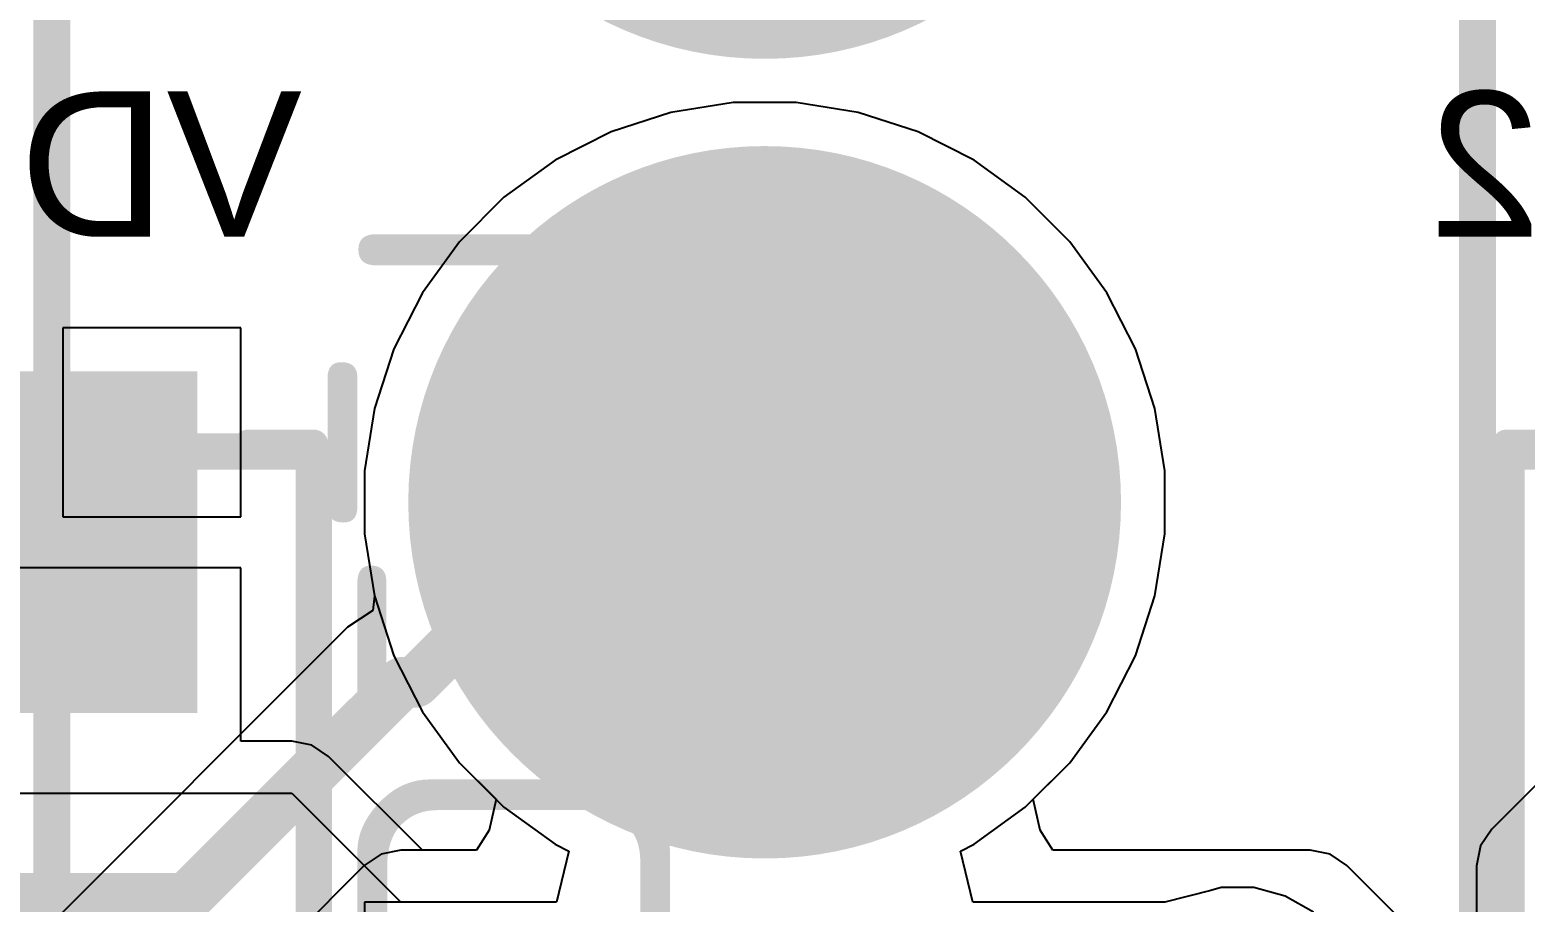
# Model space of a CAD drawing. Header units: inches. Extents: x 0 to 106, y 0 to 106.
# Drawn here: x 36.95 to 47.23, y 84.25 to 90.25 of the extents above; entities that cross this region are included whole.
import ezdxf

# ---------------------------------------------------------------- set-up
doc = ezdxf.new("R2010")
doc.units = ezdxf.units.IN
for name, color, linetype in [('Board Shape', 56, 'Continuous'), ('Bottom Layer', 5, 'Continuous'), ('Bottom Overlay', 54, 'Continuous'), ('Bottom Paste', 16, 'Continuous'), ('Bottom Solder', 6, 'Continuous'), ('Layer 1', 16, 'Continuous'), ('Layer 2', 76, 'Continuous'), ('Mechanical 1', 6, 'Continuous'), ('Mechanical 13', 56, 'Continuous'), ('Multi-Layer', 9, 'Continuous'), ('Pad Holes', 156, 'Continuous'), ('Top Layer', 1, 'Continuous'), ('Top Overlay', 2, 'Continuous'), ('Top Solder', 216, 'Continuous')]:
    doc.layers.add(name, color=color, linetype=linetype)
doc.styles.add('Arial', font='', dxfattribs={"height": 0.2})
doc.styles.add('GOST type B', font='', dxfattribs={"height": 0.2})
doc.styles.get('Arial').set_extended_font_data('Arial')
doc.styles.get('GOST type B').set_extended_font_data('GOST type B')

# ---------------------------------------------------------------- blocks, each defined once
blk = doc.blocks.new('SMB_B_223')
at = {"layer": 'Bottom Layer'}
for points in [[(-0.6, 1.05), (-0.6, -1.05), (-2.85, -1.05), (-2.85, 1.05)], [(2.85, 1.05), (2.85, -1.05), (0.6, -1.05), (0.6, 1.05)]]:
    blk.add_hatch(color=5, dxfattribs=at).paths.add_polyline_path(points)
at = {"layer": 'Bottom Paste'}
for points in [[(-0.6, 1.05), (-0.6, -1.05), (-2.85, -1.05), (-2.85, 1.05)], [(2.85, 1.05), (2.85, -1.05), (0.6, -1.05), (0.6, 1.05)]]:
    blk.add_hatch(color=16, dxfattribs=at).paths.add_polyline_path(points)
at = {"layer": 'Bottom Solder'}
for points in [[(-0.55, 1.1), (-0.55, -1.1), (-2.9, -1.1), (-2.9, 1.1)], [(2.9, 1.1), (2.9, -1.1), (0.55, -1.1), (0.55, 1.1)]]:
    blk.add_hatch(color=6, dxfattribs=at).paths.add_polyline_path(points)
at = {"layer": 'Bottom Overlay'}
for points in [[(-2.4, 1.9, 0.2, 0.2, 0), (2.4, 1.9, 0.2, 0.2, 0)], [(-2.4, 1.9, 0.2, 0.2, 0), (-2.4, 1.45, 0.2, 0.2, 0)], [(2.4, 1.9, 0.2, 0.2, 0), (2.4, 1.45, 0.2, 0.2, 0)], [(-2.4, -1.45, 0.2, 0.2, 0), (-2.4, -1.9, 0.2, 0.2, 0)], [(2.4, -1.45, 0.2, 0.2, 0), (2.4, -1.9, 0.2, 0.2, 0)], [(-2.4, -1.9, 0.2, 0.2, 0), (2.4, -1.9, 0.2, 0.2, 0)]]:
    blk.add_lwpolyline(points, format="xyseb", dxfattribs=at)
for points in [[(-2.45, 1.9, 0.1, 0.1, 1), (-2.35, 1.9, 0.1, 0.1, 1)], [(-2.45, 1.9, 0.1, 0.1, 1), (-2.35, 1.9, 0.1, 0.1, 1)], [(2.35, 1.9, 0.1, 0.1, 1), (2.45, 1.9, 0.1, 0.1, 1)], [(2.35, 1.9, 0.1, 0.1, 1), (2.45, 1.9, 0.1, 0.1, 1)], [(-2.45, 1.45, 0.1, 0.1, 1), (-2.35, 1.45, 0.1, 0.1, 1)], [(2.35, 1.45, 0.1, 0.1, 1), (2.45, 1.45, 0.1, 0.1, 1)], [(-2.925, -1.6, 0.25, 0.25, 1), (-3.175, -1.6, 0.25, 0.25, 1)], [(-2.45, -1.45, 0.1, 0.1, 1), (-2.35, -1.45, 0.1, 0.1, 1)], [(2.35, -1.45, 0.1, 0.1, 1), (2.45, -1.45, 0.1, 0.1, 1)], [(-3.238, -1.6, 0.125, 0.125, 1), (-3.113, -1.6, 0.125, 0.125, 1)], [(-2.987, -1.6, 0.125, 0.125, 1), (-2.863, -1.6, 0.125, 0.125, 1)], [(-2.45, -1.9, 0.1, 0.1, 1), (-2.35, -1.9, 0.1, 0.1, 1)], [(-2.45, -1.9, 0.1, 0.1, 1), (-2.35, -1.9, 0.1, 0.1, 1)], [(2.35, -1.9, 0.1, 0.1, 1), (2.45, -1.9, 0.1, 0.1, 1)], [(2.35, -1.9, 0.1, 0.1, 1), (2.45, -1.9, 0.1, 0.1, 1)]]:
    blk.add_lwpolyline(points, format="xyseb", close=True, dxfattribs=at)
at = {"layer": 'Mechanical 13'}
for points in [[(-2.35, 1.9, 0.25, 0.25, 0), (2.35, 1.9, 0.25, 0.25, 0)], [(-2.35, 1.9, 0.25, 0.25, 0), (-2.35, -1.9, 0.25, 0.25, 0)], [(2.35, 1.9, 0.25, 0.25, 0), (2.35, -1.9, 0.25, 0.25, 0)], [(-2.35, -1.9, 0.25, 0.25, 0), (2.35, -1.9, 0.25, 0.25, 0)]]:
    blk.add_lwpolyline(points, format="xyseb", dxfattribs=at)
for points in [[(-2.412, 1.9, 0.125, 0.125, 1), (-2.288, 1.9, 0.125, 0.125, 1)], [(-2.412, 1.9, 0.125, 0.125, 1), (-2.288, 1.9, 0.125, 0.125, 1)], [(2.288, 1.9, 0.125, 0.125, 1), (2.412, 1.9, 0.125, 0.125, 1)], [(2.288, 1.9, 0.125, 0.125, 1), (2.412, 1.9, 0.125, 0.125, 1)], [(-2.412, -1.9, 0.125, 0.125, 1), (-2.288, -1.9, 0.125, 0.125, 1)], [(-2.412, -1.9, 0.125, 0.125, 1), (-2.288, -1.9, 0.125, 0.125, 1)], [(2.288, -1.9, 0.125, 0.125, 1), (2.412, -1.9, 0.125, 0.125, 1)], [(2.288, -1.9, 0.125, 0.125, 1), (2.412, -1.9, 0.125, 0.125, 1)]]:
    blk.add_lwpolyline(points, format="xyseb", close=True, dxfattribs=at)
at = {"layer": 'Mechanical 13', "style": 'GOST type B', "text_generation_flag": 2}
blk.add_text('VD1_2', height=2.15, rotation=180, dxfattribs=at).set_placement((-3.3, -2.2))
blk = doc.blocks.new('SMB_B_228')
at = {"layer": 'Bottom Layer'}
for points in [[(-0.6, 1.05), (-0.6, -1.05), (-2.85, -1.05), (-2.85, 1.05)], [(2.85, 1.05), (2.85, -1.05), (0.6, -1.05), (0.6, 1.05)]]:
    blk.add_hatch(color=5, dxfattribs=at).paths.add_polyline_path(points)
at = {"layer": 'Bottom Paste'}
for points in [[(-0.6, 1.05), (-0.6, -1.05), (-2.85, -1.05), (-2.85, 1.05)], [(2.85, 1.05), (2.85, -1.05), (0.6, -1.05), (0.6, 1.05)]]:
    blk.add_hatch(color=16, dxfattribs=at).paths.add_polyline_path(points)
at = {"layer": 'Bottom Solder'}
for points in [[(-0.55, 1.1), (-0.55, -1.1), (-2.9, -1.1), (-2.9, 1.1)], [(2.9, 1.1), (2.9, -1.1), (0.55, -1.1), (0.55, 1.1)]]:
    blk.add_hatch(color=6, dxfattribs=at).paths.add_polyline_path(points)
at = {"layer": 'Bottom Overlay'}
for points in [[(-2.4, 1.9, 0.2, 0.2, 0), (-2.4, 1.45, 0.2, 0.2, 0)], [(-2.4, 1.9, 0.2, 0.2, 0), (2.4, 1.9, 0.2, 0.2, 0)], [(2.4, 1.9, 0.2, 0.2, 0), (2.4, 1.45, 0.2, 0.2, 0)], [(-2.4, -1.45, 0.2, 0.2, 0), (-2.4, -1.9, 0.2, 0.2, 0)], [(2.4, -1.45, 0.2, 0.2, 0), (2.4, -1.9, 0.2, 0.2, 0)], [(-2.4, -1.9, 0.2, 0.2, 0), (2.4, -1.9, 0.2, 0.2, 0)]]:
    blk.add_lwpolyline(points, format="xyseb", dxfattribs=at)
for points in [[(-2.45, 1.9, 0.1, 0.1, 1), (-2.35, 1.9, 0.1, 0.1, 1)], [(-2.45, 1.9, 0.1, 0.1, 1), (-2.35, 1.9, 0.1, 0.1, 1)], [(2.35, 1.9, 0.1, 0.1, 1), (2.45, 1.9, 0.1, 0.1, 1)], [(2.35, 1.9, 0.1, 0.1, 1), (2.45, 1.9, 0.1, 0.1, 1)], [(-2.45, 1.45, 0.1, 0.1, 1), (-2.35, 1.45, 0.1, 0.1, 1)], [(2.35, 1.45, 0.1, 0.1, 1), (2.45, 1.45, 0.1, 0.1, 1)], [(-2.925, -1.6, 0.25, 0.25, 1), (-3.175, -1.6, 0.25, 0.25, 1)], [(-2.45, -1.45, 0.1, 0.1, 1), (-2.35, -1.45, 0.1, 0.1, 1)], [(2.35, -1.45, 0.1, 0.1, 1), (2.45, -1.45, 0.1, 0.1, 1)], [(-3.238, -1.6, 0.125, 0.125, 1), (-3.113, -1.6, 0.125, 0.125, 1)], [(-2.987, -1.6, 0.125, 0.125, 1), (-2.863, -1.6, 0.125, 0.125, 1)], [(-2.45, -1.9, 0.1, 0.1, 1), (-2.35, -1.9, 0.1, 0.1, 1)], [(-2.45, -1.9, 0.1, 0.1, 1), (-2.35, -1.9, 0.1, 0.1, 1)], [(2.35, -1.9, 0.1, 0.1, 1), (2.45, -1.9, 0.1, 0.1, 1)], [(2.35, -1.9, 0.1, 0.1, 1), (2.45, -1.9, 0.1, 0.1, 1)]]:
    blk.add_lwpolyline(points, format="xyseb", close=True, dxfattribs=at)
at = {"layer": 'Mechanical 13'}
for points in [[(-2.35, 1.9, 0.25, 0.25, 0), (-2.35, -1.9, 0.25, 0.25, 0)], [(-2.35, 1.9, 0.25, 0.25, 0), (2.35, 1.9, 0.25, 0.25, 0)], [(2.35, 1.9, 0.25, 0.25, 0), (2.35, -1.9, 0.25, 0.25, 0)], [(-2.35, -1.9, 0.25, 0.25, 0), (2.35, -1.9, 0.25, 0.25, 0)]]:
    blk.add_lwpolyline(points, format="xyseb", dxfattribs=at)
for points in [[(-2.412, 1.9, 0.125, 0.125, 1), (-2.288, 1.9, 0.125, 0.125, 1)], [(-2.412, 1.9, 0.125, 0.125, 1), (-2.288, 1.9, 0.125, 0.125, 1)], [(2.288, 1.9, 0.125, 0.125, 1), (2.412, 1.9, 0.125, 0.125, 1)], [(2.288, 1.9, 0.125, 0.125, 1), (2.412, 1.9, 0.125, 0.125, 1)], [(-2.412, -1.9, 0.125, 0.125, 1), (-2.288, -1.9, 0.125, 0.125, 1)], [(-2.412, -1.9, 0.125, 0.125, 1), (-2.288, -1.9, 0.125, 0.125, 1)], [(2.288, -1.9, 0.125, 0.125, 1), (2.412, -1.9, 0.125, 0.125, 1)], [(2.288, -1.9, 0.125, 0.125, 1), (2.412, -1.9, 0.125, 0.125, 1)]]:
    blk.add_lwpolyline(points, format="xyseb", close=True, dxfattribs=at)
at = {"layer": 'Mechanical 13', "style": 'GOST type B', "text_generation_flag": 2}
blk.add_text('VD2_1', height=2.15, rotation=180, dxfattribs=at).set_placement((-3.3, -2.2))
blk = doc.blocks.new('MR60PB_M_271')
at = {"layer": 'Bottom Layer'}
h = blk.add_hatch(color=5, dxfattribs=at)
edge = h.paths.add_edge_path()
edge.add_arc((-5.5, 0), 2.4, 0, 360)
h = blk.add_hatch(color=5, dxfattribs=at)
edge = h.paths.add_edge_path()
edge.add_arc((0, 0), 2.4, 0, 360)
at = {"layer": 'Bottom Solder'}
h = blk.add_hatch(color=6, dxfattribs=at)
edge = h.paths.add_edge_path()
edge.add_arc((-5.5, 0), 2.45, 0, 360)
h = blk.add_hatch(color=6, dxfattribs=at)
edge = h.paths.add_edge_path()
edge.add_arc((0, 0), 2.45, 0, 360)
at = {"layer": 'Layer 1'}
h = blk.add_hatch(color=16, dxfattribs=at)
edge = h.paths.add_edge_path()
edge.add_arc((-5.5, 0), 2.4, 0, 360)
h = blk.add_hatch(color=16, dxfattribs=at)
edge = h.paths.add_edge_path()
edge.add_arc((0, 0), 2.4, 0, 360)
at = {"layer": 'Layer 2'}
h = blk.add_hatch(color=76, dxfattribs=at)
edge = h.paths.add_edge_path()
edge.add_arc((-5.5, 0), 2.4, 0, 360)
h = blk.add_hatch(color=76, dxfattribs=at)
edge = h.paths.add_edge_path()
edge.add_arc((0, 0), 2.4, 0, 360)
at = {"layer": 'Multi-Layer'}
h = blk.add_hatch(color=9, dxfattribs=at)
edge = h.paths.add_edge_path()
edge.add_arc((-5.5, 0), 2.4, 0, 360)
h = blk.add_hatch(color=9, dxfattribs=at)
edge = h.paths.add_edge_path()
edge.add_arc((0, 0), 2.4, 0, 360)
at = {"layer": 'Pad Holes'}
h = blk.add_hatch(color=7, dxfattribs=at)
edge = h.paths.add_edge_path()
edge.add_arc((0, 0), 1.6, 0, 360)
at = {"layer": 'Top Layer'}
h = blk.add_hatch(color=1, dxfattribs=at)
edge = h.paths.add_edge_path()
edge.add_arc((-5.5, 0), 2.4, 0, 360)
h = blk.add_hatch(color=1, dxfattribs=at)
edge = h.paths.add_edge_path()
edge.add_arc((0, 0), 2.4, 0, 360)
at = {"layer": 'Top Solder'}
h = blk.add_hatch(color=216, dxfattribs=at)
edge = h.paths.add_edge_path()
edge.add_arc((-5.5, 0), 2.45, 0, 360)
h = blk.add_hatch(color=216, dxfattribs=at)
edge = h.paths.add_edge_path()
edge.add_arc((0, 0), 2.45, 0, 360)
at = {"layer": 'Mechanical 1'}
blk.add_lwpolyline([(7.9, 4.9, 0.254, 0.254, 0), (-5.5, 4.9, 0.254, 0.254, 0)], format="xyseb", dxfattribs=at)
at = {"layer": 'Top Overlay'}
for points in [[(9.9, 4.9, 0.254, 0.254, 0), (-9.9, 4.9, 0.254, 0.254, 0)], [(9.9, -4.9, 0.254, 0.254, 0), (-9.9, -4.9, 0.254, 0.254, 0)]]:
    blk.add_lwpolyline(points, format="xyseb", dxfattribs=at)

msp = doc.modelspace()

# ---------------------------------------------------------------- linework, layer by layer
at = {"layer": 'Board Shape'}
msp.add_lwpolyline([(29.284, 5.602, 0.2, 0.2, -0.680615), (37.984, 103.828, 0.2, 0.2, 0)], format="xyseb", dxfattribs=at)
at = {"layer": 'Bottom Layer'}
for p, q in [((41.784, 89.75), (41.356, 89.682)), ((42.216, 89.75), (41.784, 89.75)), ((42.644, 89.682), (42.216, 89.75)), ((41.356, 89.682), (40.944, 89.549)), ((43.056, 89.549), (42.644, 89.682)), ((40.944, 89.549), (40.559, 89.352)), ((43.441, 89.352), (43.056, 89.549)), ((40.559, 89.352), (40.208, 89.098)), ((43.792, 89.098), (43.441, 89.352)), ((40.208, 89.098), (39.902, 88.792)), ((44.098, 88.792), (43.792, 89.098)), ((39.902, 88.792), (39.648, 88.441)), ((44.352, 88.441), (44.098, 88.792)), ((39.648, 88.441), (39.451, 88.056)), ((44.549, 88.056), (44.352, 88.441)), ((38.4, 88.2), (37.175, 88.2)), ((37.175, 88.2), (37.175, 86.9)), ((38.4, 86.9), (38.4, 88.2)), ((39.451, 88.056), (39.318, 87.644)), ((44.682, 87.644), (44.549, 88.056)), ((39.318, 87.644), (39.25, 87.216)), ((44.75, 87.216), (44.682, 87.644)), ((39.25, 87.216), (39.25, 86.784)), ((44.75, 86.784), (44.75, 87.216)), ((37.175, 86.9), (38.4, 86.9)), ((39.25, 86.784), (39.318, 86.356)), ((44.682, 86.356), (44.75, 86.784)), ((38.4, 86.55), (35.6, 86.55)), ((38.4, 85.357), (38.4, 86.55)), ((39.318, 86.356), (39.451, 85.944)), ((44.549, 85.944), (44.682, 86.356)), ((39.451, 85.944), (39.648, 85.559)), ((44.352, 85.559), (44.549, 85.944)), ((39.648, 85.559), (39.902, 85.208)), ((44.098, 85.208), (44.352, 85.559)), ((38.75, 85.357), (38.4, 85.357)), ((38.887, 85.33), (38.75, 85.357)), ((39.002, 85.252), (38.887, 85.33)), ((39.648, 84.607), (39.002, 85.252)), ((47.498, 85.252), (46.998, 84.752)), ((39.902, 85.208), (40.154, 84.957)), ((43.846, 84.957), (44.098, 85.208)), ((35.75, 85), (38.75, 85)), ((38.75, 85), (39.5, 84.25)), ((40.154, 84.957), (40.107, 84.744)), ((43.893, 84.744), (43.846, 84.957)), ((40.107, 84.744), (40.02, 84.607)), ((43.98, 84.607), (43.893, 84.744)), ((46.998, 84.752), (46.92, 84.637)), ((40.02, 84.607), (39.648, 84.607)), ((45.75, 84.607), (43.98, 84.607)), ((45.887, 84.58), (45.75, 84.607)), ((46.92, 84.637), (46.893, 84.5)), ((46.002, 84.502), (45.887, 84.58)), ((46.57, 83.935), (46.002, 84.502)), ((46.893, 84.5), (46.893, 84.069))]:
    msp.add_line(p, q, dxfattribs=at)
at = {"layer": 'Layer 1'}
for p, q in [((41.784, 89.75), (41.356, 89.682)), ((42.216, 89.75), (41.784, 89.75)), ((42.644, 89.682), (42.216, 89.75)), ((41.356, 89.682), (40.944, 89.549)), ((43.056, 89.549), (42.644, 89.682)), ((40.944, 89.549), (40.559, 89.352)), ((43.441, 89.352), (43.056, 89.549)), ((40.559, 89.352), (40.208, 89.098)), ((43.792, 89.098), (43.441, 89.352)), ((40.208, 89.098), (39.902, 88.792)), ((44.098, 88.792), (43.792, 89.098)), ((39.902, 88.792), (39.648, 88.441)), ((44.352, 88.441), (44.098, 88.792)), ((39.648, 88.441), (39.451, 88.056)), ((44.549, 88.056), (44.352, 88.441)), ((39.451, 88.056), (39.318, 87.644)), ((44.682, 87.644), (44.549, 88.056)), ((39.318, 87.644), (39.25, 87.216)), ((44.75, 87.216), (44.682, 87.644)), ((39.25, 87.216), (39.25, 86.784)), ((44.75, 86.784), (44.75, 87.216)), ((39.25, 86.784), (39.318, 86.356)), ((44.682, 86.356), (44.75, 86.784)), ((39.318, 86.356), (39.307, 86.256)), ((44.549, 85.944), (44.682, 86.356)), ((39.307, 86.256), (39.133, 86.14)), ((39.133, 86.14), (35.621, 82.628)), ((44.352, 85.559), (44.549, 85.944)), ((44.098, 85.208), (44.352, 85.559)), ((43.846, 84.957), (44.098, 85.208)), ((43.893, 84.744), (43.846, 84.957)), ((43.98, 84.607), (43.893, 84.744)), ((45.75, 84.607), (43.98, 84.607)), ((45.887, 84.58), (45.75, 84.607)), ((46.002, 84.502), (45.887, 84.58)), ((47.252, 83.252), (46.002, 84.502))]:
    msp.add_line(p, q, dxfattribs=at)
for points in [[(39.597, 85.762, 0.35, 0.35, 0), (40.835, 87, 0.35, 0.35, 0)], [(40.835, 87, 0.35, 0.35, 0), (42, 87, 0.35, 0.35, 0)], [(36, 82.25, 0.35, 0.35, 0), (39.512, 85.762, 0.35, 0.35, 0)], [(39.512, 85.762, 0.35, 0.35, 0), (39.597, 85.762, 0.35, 0.35, 0)]]:
    msp.add_lwpolyline(points, format="xyseb", dxfattribs=at)
for points in [[(40.747, 87, 0.175, 0.175, 1), (40.922, 87, 0.175, 0.175, 1)], [(40.747, 87, 0.175, 0.175, 1), (40.922, 87, 0.175, 0.175, 1)], [(41.912, 87, 0.175, 0.175, 1), (42.087, 87, 0.175, 0.175, 1)], [(39.424, 85.762, 0.175, 0.175, 1), (39.599, 85.762, 0.175, 0.175, 1)], [(39.424, 85.762, 0.175, 0.175, 1), (39.599, 85.762, 0.175, 0.175, 1)], [(39.509, 85.762, 0.175, 0.175, 1), (39.684, 85.762, 0.175, 0.175, 1)], [(39.509, 85.762, 0.175, 0.175, 1), (39.684, 85.762, 0.175, 0.175, 1)]]:
    msp.add_lwpolyline(points, format="xyseb", close=True, dxfattribs=at)
at = {"layer": 'Layer 2'}
for p, q in [((41.784, 89.75), (41.356, 89.682)), ((42.216, 89.75), (41.784, 89.75)), ((42.644, 89.682), (42.216, 89.75)), ((41.356, 89.682), (40.944, 89.549)), ((43.056, 89.549), (42.644, 89.682)), ((40.944, 89.549), (40.559, 89.352)), ((43.441, 89.352), (43.056, 89.549)), ((40.559, 89.352), (40.208, 89.098)), ((43.792, 89.098), (43.441, 89.352)), ((40.208, 89.098), (39.902, 88.792)), ((44.098, 88.792), (43.792, 89.098)), ((39.902, 88.792), (39.648, 88.441)), ((44.352, 88.441), (44.098, 88.792)), ((39.648, 88.441), (39.451, 88.056)), ((44.549, 88.056), (44.352, 88.441)), ((39.451, 88.056), (39.318, 87.644)), ((44.682, 87.644), (44.549, 88.056)), ((39.318, 87.644), (39.25, 87.216)), ((44.75, 87.216), (44.682, 87.644)), ((39.25, 87.216), (39.25, 86.784)), ((44.75, 86.784), (44.75, 87.216)), ((39.25, 86.784), (39.318, 86.356)), ((44.682, 86.356), (44.75, 86.784)), ((39.318, 86.356), (39.451, 85.944)), ((44.549, 85.944), (44.682, 86.356)), ((39.451, 85.944), (39.648, 85.559)), ((44.352, 85.559), (44.549, 85.944)), ((39.648, 85.559), (39.902, 85.208)), ((44.098, 85.208), (44.352, 85.559)), ((39.902, 85.208), (40.208, 84.902)), ((43.792, 84.902), (44.098, 85.208)), ((40.208, 84.902), (40.559, 84.648)), ((43.441, 84.648), (43.792, 84.902)), ((40.559, 84.648), (40.653, 84.6)), ((40.653, 84.6), (40.569, 84.25)), ((43.347, 84.6), (43.441, 84.648)), ((43.431, 84.25), (43.347, 84.6)), ((45.067, 84.331), (44.75, 84.25)), ((45.138, 84.35), (45.067, 84.331)), ((45.362, 84.35), (45.138, 84.35)), ((45.578, 84.292), (45.362, 84.35)), ((45.772, 84.18), (45.578, 84.292)), ((40.569, 84.25), (39.25, 84.25)), ((39.25, 84.25), (39.25, 83.706)), ((44.75, 84.25), (43.431, 84.25)), ((44.75, 84.25), (44.75, 84.25))]:
    msp.add_line(p, q, dxfattribs=at)
at = {"layer": 'Top Layer'}
for p, q in [((41.784, 89.75), (41.356, 89.682)), ((42.216, 89.75), (41.784, 89.75)), ((42.644, 89.682), (42.216, 89.75)), ((41.356, 89.682), (40.944, 89.549)), ((43.056, 89.549), (42.644, 89.682)), ((40.944, 89.549), (40.559, 89.352)), ((43.441, 89.352), (43.056, 89.549)), ((40.559, 89.352), (40.208, 89.098)), ((43.792, 89.098), (43.441, 89.352)), ((40.208, 89.098), (39.902, 88.792)), ((44.098, 88.792), (43.792, 89.098)), ((39.902, 88.792), (39.648, 88.441)), ((44.352, 88.441), (44.098, 88.792)), ((39.648, 88.441), (39.451, 88.056)), ((44.549, 88.056), (44.352, 88.441)), ((39.451, 88.056), (39.318, 87.644)), ((44.682, 87.644), (44.549, 88.056)), ((39.318, 87.644), (39.25, 87.216)), ((44.75, 87.216), (44.682, 87.644)), ((39.25, 87.216), (39.25, 86.784)), ((44.75, 86.784), (44.75, 87.216)), ((39.25, 86.784), (39.318, 86.356)), ((44.682, 86.356), (44.75, 86.784)), ((39.318, 86.356), (39.451, 85.944)), ((44.549, 85.944), (44.682, 86.356)), ((39.451, 85.944), (39.648, 85.559)), ((44.352, 85.559), (44.549, 85.944)), ((39.648, 85.559), (39.902, 85.208)), ((44.098, 85.208), (44.352, 85.559)), ((39.902, 85.208), (40.154, 84.957)), ((43.846, 84.957), (44.098, 85.208)), ((40.154, 84.957), (40.107, 84.744)), ((43.893, 84.744), (43.846, 84.957)), ((40.107, 84.744), (40.02, 84.607)), ((43.98, 84.607), (43.893, 84.744)), ((39.5, 84.607), (39.363, 84.58)), ((40.02, 84.607), (39.5, 84.607)), ((45.75, 84.607), (43.98, 84.607)), ((45.887, 84.58), (45.75, 84.607)), ((39.248, 84.502), (38.248, 83.502)), ((39.363, 84.58), (39.248, 84.502)), ((46.002, 84.502), (45.887, 84.58)), ((47.252, 83.252), (46.002, 84.502))]:
    msp.add_line(p, q, dxfattribs=at)

# ---------------------------------------------------------------- block references
for name, p, rotation in [('MR60PB_M_271', (42, 87), 270), ('SMB_B_223', (49, 85), 90), ('SMB_B_228', (37, 85), 90)]:
    msp.add_blockref(name, p, dxfattribs=dict(rotation=rotation))

# ---------------------------------------------------------------- texts
at = {"layer": 'Bottom Overlay', "style": 'Arial', "text_generation_flag": 2}
for s, p in [('VD2_1', (38.82, 88.826)), ('VD1_2', (50.834, 88.826))]:
    msp.add_text(s, height=1, dxfattribs=at).set_placement(p)

doc.saveas('drawing.dxf')
